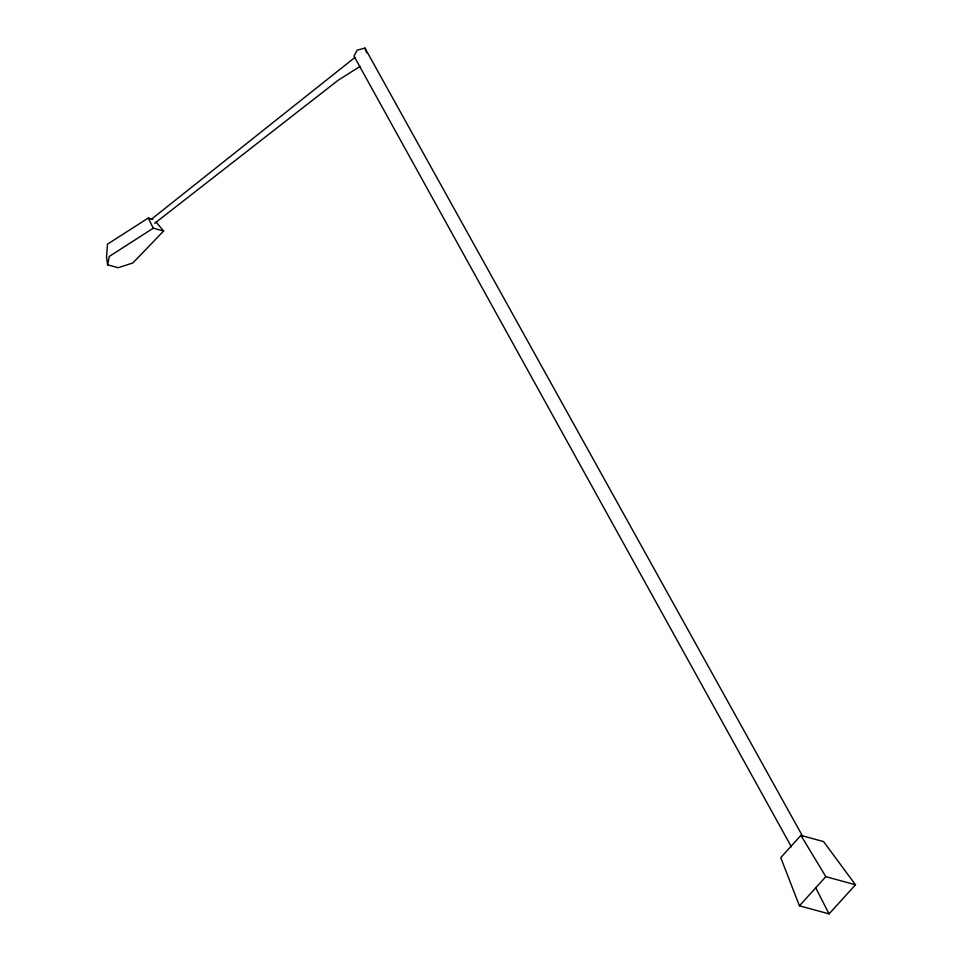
<?xml version="1.0" encoding="UTF-8"?>
<svg xmlns="http://www.w3.org/2000/svg" width="962" height="962" viewBox="0 0 962 962"><rect width="100%" height="100%" fill="white"/><g stroke="black" fill="none" stroke-linecap="round" stroke-linejoin="round"><path stroke-width="1.44" d="M107.612 264.827L109.271 256.457L153.271 228.186L163.624 231.012L132.924 262.915L118.218 267.713L107.612 264.827L106.517 257.094L107.455 244.18L148.232 218.061L152.898 219.324M800.901 835.401L780.735 857.659L799.434 905.807L829.088 913.9L855.483 884.763L823.556 841.582L800.901 835.401L825.829 876.671L855.483 884.763M799.434 905.807L825.829 876.671M151.118 219.456L355.026 57.359M154.654 223.352L338.071 80.303L360.221 66.318M802.789 836.543L364.959 48.1L357.155 50.18L354.004 56.157L791.365 846.813M155.976 221.921L163.624 231.012M815.56 887.553L829.088 913.9M148.232 218.061L153.271 228.186M364.959 48.1L366.63 52.778"/></g></svg>
